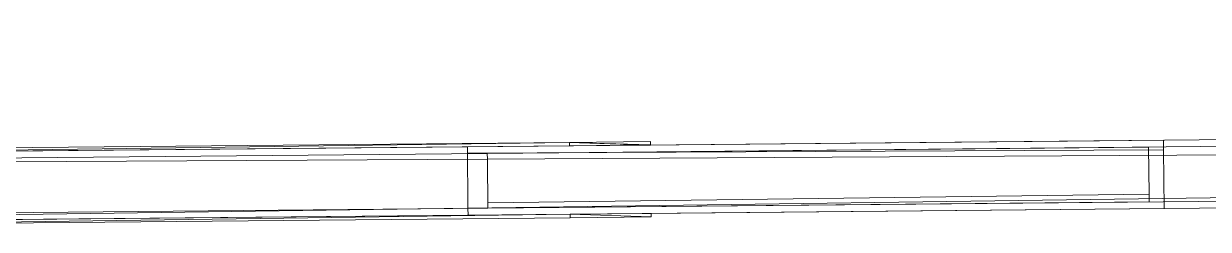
# Model space of a CAD drawing. Header units: millimetres. Extents: x -284281 to 1648660, y -821378 to -151356.
# Drawn here: x -258174.6 to -257759.9, y -271033.3 to -270961.3 of the extents above; entities that cross this region are included whole.
import ezdxf

# ---------------------------------------------------------------- set-up
doc = ezdxf.new("R2010")
doc.units = ezdxf.units.MM
doc.header["$MEASUREMENT"] = 0

# ---------------------------------------------------------------- blocks, each defined once
blk = doc.blocks.new('Forme_72_1')
at = {"color": 7, "linetype": 'Continuous', "lineweight": 20, "flags": 128}
for points in [[(167870.05, -271005.43), (168145.78, -271002.82)], [(167870.05, -271005.43), (167870.07, -271006.63)], [(167870.07, -271006.63), (168145.78, -271002.82)], [(167870.07, -271006.63), (168145.79, -271004.02)], [(168145.78, -271002.82), (168174.14, -271002.55)], [(168145.78, -271002.82), (168174.16, -271003.75)], [(168145.78, -271002.82), (168145.79, -271004.02)], [(168145.79, -271004.02), (168174.16, -271003.75)], [(168174.16, -271003.75), (168174.14, -271002.55)]]:
    blk.add_lwpolyline(points, dxfattribs=at)
blk = doc.blocks.new('Forme_74_1')
at = {"color": 7, "linetype": 'Continuous', "lineweight": 20, "flags": 128}
for points in [[(172660.61, -270963.64), (168117.01, -271006.69)], [(168117.03, -271008.68), (172660.79, -270982.84)], [(172660.79, -270982.84), (168117.2, -271025.89)], [(168142.02, -271006.45), (168348.51, -271004.49)], [(168117.01, -271006.69), (167590.57, -271011.68)], [(167590.57, -271011.68), (168117.03, -271008.68)], [(168117.18, -271024.03), (168348.67, -271020.96)], [(168117.2, -271025.89), (167590.75, -271030.87)], [(168117.2, -271025.89), (168348.69, -271023.69)], [(168117.2, -271025.89), (168316.95, -271023.99)]]:
    blk.add_lwpolyline(points, dxfattribs=at)
at = {"color": 212, "linetype": 'Continuous', "lineweight": 5, "true_color": 0xcb00cc, "flags": 128}
for points in [[(168348.51, -271004.49), (168142.02, -271006.45), (168117.01, -271006.69)], [(168348.69, -271023.69), (168348.67, -271020.96), (168348.51, -271004.49)], [(168117.01, -271006.69), (168117.03, -271008.68), (168117.2, -271025.89)], [(168117.2, -271025.89), (168316.95, -271023.99), (168348.69, -271023.69)]]:
    blk.add_lwpolyline(points, dxfattribs=at)
blk = doc.blocks.new('Forme_75_1')
at = {"color": 7, "linetype": 'Continuous', "lineweight": 20, "flags": 128}
for points in [[(168110.04, -271004.35), (172659.64, -270961.25)], [(168110.24, -271025.89), (172659.64, -270961.25)], [(168110.27, -271028.35), (172659.86, -270985.25)], [(167589.6, -271009.28), (168110.04, -271004.35)], [(168353.72, -271002.05), (168110.04, -271004.35)], [(168110.04, -271004.35), (168320.18, -271002.36)], [(168110.06, -271006.64), (168353.76, -271005.48)], [(167589.83, -271033.28), (168110.24, -271025.89)], [(168353.95, -271026.04), (168136.34, -271028.11)], [(167589.83, -271033.28), (168110.27, -271028.35)]]:
    blk.add_lwpolyline(points, dxfattribs=at)
at = {"color": 212, "linetype": 'Continuous', "lineweight": 5, "true_color": 0xcb00cc, "flags": 128}
for points in [[(168353.72, -271002.05), (168320.18, -271002.36), (168110.04, -271004.35)], [(168110.04, -271004.35), (168110.24, -271025.89), (168110.27, -271028.35)], [(168353.95, -271026.04), (168353.76, -271005.48), (168353.72, -271002.05)], [(168110.27, -271028.35), (168136.34, -271028.11), (168353.95, -271026.04)]]:
    blk.add_lwpolyline(points, dxfattribs=at)
blk = doc.blocks.new('Forme_76_1')
at = {"color": 7, "linetype": 'Continuous', "lineweight": 20, "flags": 128}
for points in [[(167870.29, -271030.63), (168146.02, -271028.01)], [(167870.29, -271030.63), (167870.3, -271031.83)], [(167870.3, -271031.83), (168146.02, -271028.01)], [(167870.3, -271031.83), (168146.03, -271029.21)], [(168146.02, -271028.01), (168174.38, -271027.75)], [(168146.02, -271028.01), (168174.39, -271028.95)], [(168146.02, -271028.01), (168146.03, -271029.21)], [(168146.03, -271029.21), (168174.39, -271028.95)], [(168174.39, -271028.95), (168174.38, -271027.75)]]:
    blk.add_lwpolyline(points, dxfattribs=at)

msp = doc.modelspace()

# ---------------------------------------------------------------- linework, layer by layer
at = {"color": 7, "linetype": 'Continuous', "lineweight": 20, "flags": 128}
for points in [[(-258019.29231, -271004.35414), (-253469.69413, -270961.25141)], [(-258019.08828, -271025.88959), (-253469.69413, -270961.25141)], [(-253468.72584, -270963.64234), (-258012.31821, -271006.68818)], [(-258019.06494, -271028.35307), (-253469.46677, -270985.25033)], [(-258012.29932, -271008.6817), (-253468.54394, -270982.84148)], [(-253468.54394, -270982.84148), (-258012.13631, -271025.88732)], [(-258539.7294, -271009.28475), (-258019.29231, -271004.35414)], [(-258259.27729, -271005.4277), (-257983.5536, -271002.8155)], [(-258259.26592, -271006.62764), (-257983.5536, -271002.8155)], [(-258259.26592, -271006.62764), (-257983.54223, -271004.01545)], [(-257775.60698, -271002.04548), (-258019.29231, -271004.35414)], [(-258019.29231, -271004.35414), (-257809.15259, -271002.36329)], [(-258019.27067, -271006.63859), (-257775.57441, -271005.48341)], [(-257987.31504, -271006.4513), (-257780.82085, -271004.49498)], [(-257983.5536, -271002.8155), (-257955.18686, -271002.54676)], [(-257983.5536, -271002.8155), (-257955.17549, -271003.7467)], [(-257983.5536, -271002.8155), (-257983.54223, -271004.01545)], [(-257983.54223, -271004.01545), (-257955.17549, -271003.7467)], [(-257955.17549, -271003.7467), (-257955.18686, -271002.54676)], [(-258012.31821, -271006.68818), (-258538.7587, -271011.67566)], [(-258538.7587, -271011.67566), (-258012.29932, -271008.6817)], [(-258012.15391, -271024.02984), (-257780.66486, -271020.96001)], [(-258539.50203, -271033.28367), (-258019.08828, -271025.88959)], [(-258012.13631, -271025.88732), (-258538.57681, -271030.8748)], [(-258012.13631, -271025.88732), (-257780.63896, -271023.69412)], [(-258012.13631, -271025.88732), (-257812.38335, -271023.99486)], [(-257775.37962, -271026.0444), (-257992.9929, -271028.10606)], [(-258539.50203, -271033.28367), (-258019.06494, -271028.35307)], [(-258259.03855, -271030.62657), (-257983.31486, -271028.01437)], [(-258259.02719, -271031.82651), (-257983.31486, -271028.01437)], [(-258259.02719, -271031.82651), (-257983.30349, -271029.21432)], [(-257983.31486, -271028.01437), (-257954.94813, -271027.74563)], [(-257983.31486, -271028.01437), (-257954.93676, -271028.94557)], [(-257983.31486, -271028.01437), (-257983.30349, -271029.21432)], [(-257983.30349, -271029.21432), (-257954.93676, -271028.94557)], [(-257954.93676, -271028.94557), (-257954.94813, -271027.74563)]]:
    msp.add_lwpolyline(points, dxfattribs=at)
at = {"color": 212, "linetype": 'Continuous', "lineweight": 5, "true_color": 0xcb00cc, "flags": 128}
for points in [[(-257775.60698, -271002.04548), (-257809.15259, -271002.36329), (-258019.29231, -271004.35414)], [(-258019.29231, -271004.35414), (-258019.08828, -271025.88959), (-258019.06494, -271028.35307)], [(-257780.82085, -271004.49498), (-257987.31504, -271006.4513), (-258012.31821, -271006.68818)], [(-257780.63896, -271023.69412), (-257780.66486, -271020.96001), (-257780.82085, -271004.49498)], [(-257775.37962, -271026.0444), (-257775.57441, -271005.48341), (-257775.60698, -271002.04548)], [(-258012.31821, -271006.68818), (-258012.29932, -271008.6817), (-258012.13631, -271025.88732)], [(-258019.06494, -271028.35307), (-257992.9929, -271028.10606), (-257775.37962, -271026.0444)], [(-258012.13631, -271025.88732), (-257812.38335, -271023.99486), (-257780.63896, -271023.69412)]]:
    msp.add_lwpolyline(points, dxfattribs=at)

# ---------------------------------------------------------------- block references
at = {"linetype": 'Continuous', "lineweight": 0}
for name in ['Forme_75_1', 'Forme_74_1', 'Forme_72_1', 'Forme_76_1']:
    msp.add_blockref(name, (-426129.3317, 0), dxfattribs=at)

doc.saveas('drawing.dxf')
